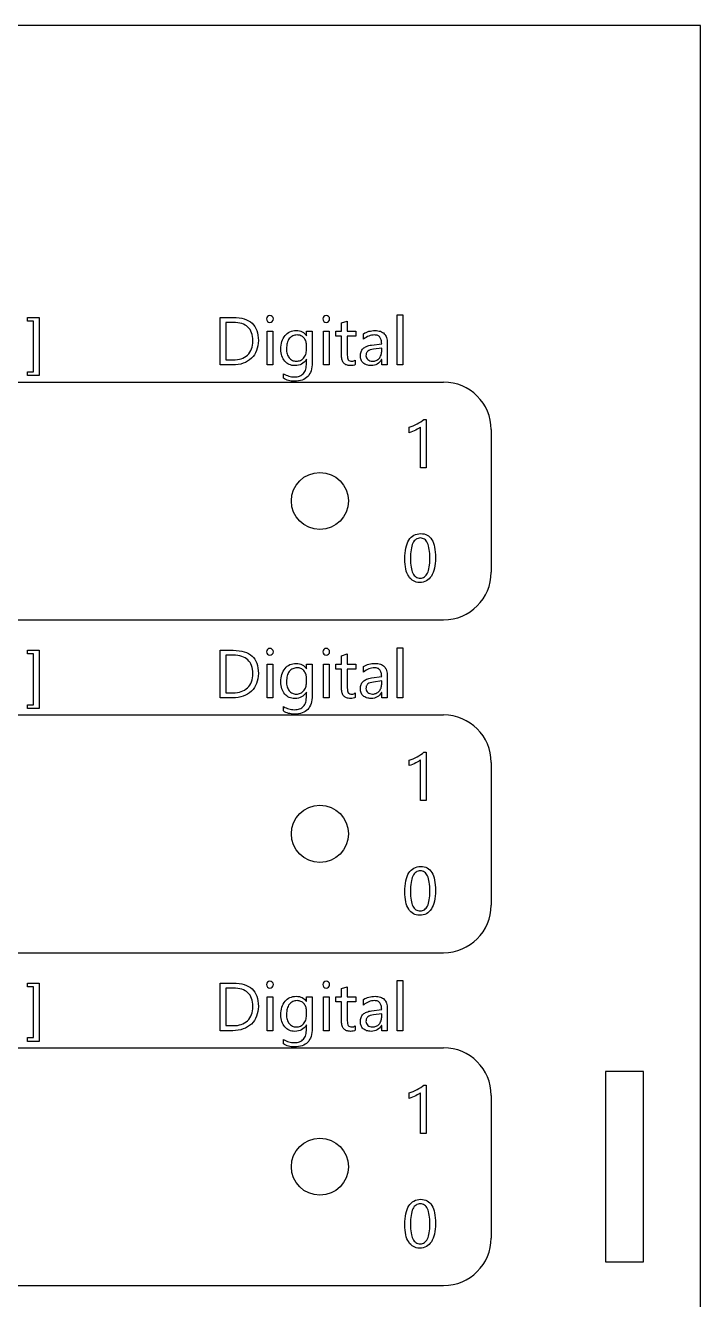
# Model space of a CAD drawing. Header units: millimetres. Extents: x 0 to 330, y 0 to 270.
# Drawn here: x 259.1 to 330, y 136 to 270 of the extents above; entities that cross this region are included whole.
import ezdxf

# ---------------------------------------------------------------- set-up
doc = ezdxf.new("R2010")
doc.units = ezdxf.units.MM

msp = doc.modelspace()

# ---------------------------------------------------------------- linework, layer by layer
at = {"color": 7, "linetype": 'Continuous', "lineweight": 25}
for p, q in [((330, 270), (0, 270)), ((330, 0), (330, 270)), ((324, 160), (320, 160)), ((320, 160), (320, 140)), ((324, 140), (324, 160)), ((320, 140), (324, 140))]:
    msp.add_line(p, q, dxfattribs=at)
at = {"color": 7, "linetype": 'Continuous'}
for p, q in [((183, 232.5), (303, 232.5)), ((308, 227.5), (308, 212.5)), ((183, 207.5), (303, 207.5)), ((183, 197.5), (303, 197.5)), ((308, 192.5), (308, 177.5)), ((183, 172.5), (303, 172.5)), ((183, 162.5), (303, 162.5)), ((308, 157.5), (308, 142.5)), ((183, 137.5), (303, 137.5))]:
    msp.add_line(p, q, dxfattribs=at)
at = {"color": 7, "linetype": 'Continuous', "flags": 128}
for points in [[(260.5, 233.18), (259.25, 233.18), (259.25, 233.18), (259.25, 233.58), (259.25, 233.58), (259.91, 233.58), (259.91, 233.58), (259.91, 238.91), (259.91, 238.91), (259.25, 238.91), (259.25, 238.91), (259.25, 239.3), (259.25, 239.3), (260.5, 239.3), (260.5, 239.3), (260.5, 233.18)], [(279.51, 234.3), (279.51, 239.3), (279.51, 239.3), (280.89, 239.3), (280.89, 239.3), (281.21, 239.29), (281.51, 239.26), (281.79, 239.21), (282.04, 239.15), (282.28, 239.06), (282.5, 238.96), (282.69, 238.83), (282.87, 238.69), (283.02, 238.53), (283.16, 238.35), (283.27, 238.15), (283.36, 237.93), (283.43, 237.69), (283.49, 237.43), (283.52, 237.16), (283.53, 236.86), (283.53, 236.86), (283.52, 236.58), (283.48, 236.31), (283.42, 236.06), (283.34, 235.82), (283.24, 235.59), (283.12, 235.38), (282.97, 235.19), (282.79, 235), (282.6, 234.84), (282.4, 234.69), (282.18, 234.57), (281.94, 234.48), (281.69, 234.4), (281.42, 234.34), (281.13, 234.31), (280.84, 234.3), (280.84, 234.3), (279.51, 234.3)], [(280.11, 238.77), (280.11, 234.83), (280.11, 234.83), (280.85, 234.83), (280.85, 234.83), (281.09, 234.83), (281.32, 234.86), (281.53, 234.9), (281.73, 234.96), (281.91, 235.03), (282.08, 235.12), (282.24, 235.23), (282.39, 235.35), (282.51, 235.49), (282.63, 235.64), (282.72, 235.81), (282.8, 235.99), (282.86, 236.19), (282.9, 236.39), (282.93, 236.61), (282.93, 236.85), (282.93, 236.85), (282.93, 237.08), (282.9, 237.3), (282.86, 237.5), (282.81, 237.69), (282.73, 237.86), (282.65, 238.02), (282.54, 238.17), (282.42, 238.29), (282.29, 238.41), (282.13, 238.5), (281.97, 238.59), (281.78, 238.65), (281.58, 238.71), (281.37, 238.74), (281.14, 238.77), (280.89, 238.77), (280.89, 238.77), (280.11, 238.77)], [(293.72, 234.34), (293.62, 234.29), (293.49, 234.26), (293.35, 234.24), (293.2, 234.23), (293.2, 234.23), (293.09, 234.24), (292.98, 234.25), (292.89, 234.27), (292.8, 234.3), (292.71, 234.33), (292.64, 234.38), (292.57, 234.43), (292.51, 234.49), (292.45, 234.56), (292.41, 234.63), (292.37, 234.72), (292.33, 234.81), (292.31, 234.91), (292.29, 235.02), (292.28, 235.13), (292.28, 235.26), (292.28, 235.26), (292.28, 237.33), (292.28, 237.33), (291.68, 237.33), (291.68, 237.33), (291.68, 237.85), (291.68, 237.85), (292.28, 237.85), (292.28, 237.85), (292.28, 238.72), (292.28, 238.72), (292.87, 238.91), (292.87, 238.91), (292.87, 237.85), (292.87, 237.85), (293.79, 237.85), (293.79, 237.85), (293.79, 237.33), (293.79, 237.33), (292.87, 237.33), (292.87, 237.33), (292.87, 235.35), (292.87, 235.35), (292.88, 235.19), (292.9, 235.05), (292.93, 234.93), (292.98, 234.84), (293.05, 234.78), (293.14, 234.73), (293.24, 234.7), (293.37, 234.69), (293.37, 234.69), (293.47, 234.7), (293.56, 234.72), (293.65, 234.76), (293.72, 234.81), (293.72, 234.81), (293.72, 234.34)], [(298.72, 234.3), (298.13, 234.3), (298.13, 234.3), (298.13, 239.56), (298.13, 239.56), (298.72, 239.56), (298.72, 239.56), (298.72, 234.3)], [(285.04, 234.3), (284.45, 234.3), (284.45, 234.3), (284.45, 237.85), (284.45, 237.85), (285.04, 237.85), (285.04, 237.85), (285.04, 234.3)], [(289.18, 234.56), (289.18, 234.32), (289.16, 234.1), (289.12, 233.89), (289.07, 233.7), (289, 233.52), (288.92, 233.36), (288.83, 233.21), (288.72, 233.08), (288.59, 232.97), (288.45, 232.87), (288.3, 232.78), (288.13, 232.71), (287.95, 232.66), (287.75, 232.62), (287.54, 232.6), (287.31, 232.59), (287.31, 232.59), (287.15, 232.59), (286.99, 232.61), (286.84, 232.64), (286.69, 232.67), (286.55, 232.72), (286.41, 232.77), (286.28, 232.84), (286.16, 232.92), (286.16, 232.92), (286.16, 233.38), (286.16, 233.38), (286.31, 233.3), (286.45, 233.24), (286.6, 233.18), (286.74, 233.13), (286.88, 233.1), (287.02, 233.07), (287.16, 233.06), (287.29, 233.05), (287.29, 233.05), (287.45, 233.06), (287.6, 233.07), (287.73, 233.1), (287.86, 233.14), (287.98, 233.19), (288.08, 233.25), (288.18, 233.33), (288.27, 233.41), (288.34, 233.51), (288.41, 233.61), (288.47, 233.73), (288.51, 233.86), (288.55, 234), (288.57, 234.16), (288.59, 234.32), (288.59, 234.49), (288.59, 234.49), (288.59, 234.9), (288.59, 234.9), (288.58, 234.9), (288.58, 234.9), (288.47, 234.74), (288.35, 234.61), (288.22, 234.49), (288.07, 234.4), (287.91, 234.33), (287.74, 234.28), (287.56, 234.24), (287.36, 234.23), (287.36, 234.23), (287.2, 234.24), (287.05, 234.26), (286.9, 234.3), (286.77, 234.35), (286.64, 234.42), (286.52, 234.5), (286.4, 234.59), (286.3, 234.7), (286.2, 234.83), (286.12, 234.96), (286.05, 235.1), (286, 235.25), (285.95, 235.42), (285.92, 235.59), (285.9, 235.77), (285.89, 235.96), (285.89, 235.96), (285.9, 236.18), (285.92, 236.39), (285.96, 236.58), (286, 236.77), (286.06, 236.94), (286.14, 237.1), (286.23, 237.25), (286.33, 237.39), (286.44, 237.51), (286.57, 237.62), (286.7, 237.71), (286.84, 237.79), (287, 237.84), (287.16, 237.89), (287.33, 237.91), (287.52, 237.92), (287.52, 237.92), (287.69, 237.91), (287.85, 237.88), (288, 237.84), (288.14, 237.78), (288.27, 237.7), (288.38, 237.6), (288.49, 237.49), (288.58, 237.36), (288.58, 237.36), (288.59, 237.36), (288.59, 237.36), (288.59, 237.85), (288.59, 237.85), (289.18, 237.85), (289.18, 237.85), (289.18, 234.56)], [(288.59, 235.91), (288.59, 236.43), (288.59, 236.43), (288.59, 236.53), (288.57, 236.63), (288.55, 236.73), (288.52, 236.82), (288.48, 236.91), (288.43, 237), (288.38, 237.08), (288.31, 237.16), (288.24, 237.23), (288.16, 237.29), (288.08, 237.34), (287.99, 237.38), (287.9, 237.42), (287.8, 237.44), (287.7, 237.45), (287.6, 237.46), (287.6, 237.46), (287.47, 237.45), (287.35, 237.43), (287.24, 237.4), (287.14, 237.36), (287.04, 237.31), (286.95, 237.24), (286.86, 237.16), (286.78, 237.07), (286.71, 236.97), (286.65, 236.86), (286.6, 236.74), (286.56, 236.61), (286.53, 236.48), (286.51, 236.33), (286.49, 236.17), (286.49, 236), (286.49, 236), (286.49, 235.86), (286.5, 235.72), (286.53, 235.59), (286.56, 235.47), (286.6, 235.35), (286.65, 235.24), (286.7, 235.14), (286.77, 235.05), (286.84, 234.97), (286.92, 234.9), (287.01, 234.83), (287.1, 234.78), (287.2, 234.75), (287.3, 234.72), (287.41, 234.7), (287.52, 234.69), (287.52, 234.69), (287.64, 234.7), (287.75, 234.72), (287.85, 234.74), (287.95, 234.78), (288.05, 234.83), (288.13, 234.89), (288.22, 234.95), (288.29, 235.03), (288.36, 235.12), (288.42, 235.22), (288.48, 235.32), (288.52, 235.42), (288.55, 235.53), (288.57, 235.65), (288.59, 235.78), (288.59, 235.91)], [(290.96, 234.3), (290.37, 234.3), (290.37, 234.3), (290.37, 237.85), (290.37, 237.85), (290.96, 237.85), (290.96, 237.85), (290.96, 234.3)], [(297.08, 234.3), (296.49, 234.3), (296.49, 234.3), (296.49, 234.86), (296.49, 234.86), (296.47, 234.86), (296.47, 234.86), (296.37, 234.71), (296.27, 234.58), (296.15, 234.48), (296.02, 234.39), (295.87, 234.32), (295.72, 234.27), (295.56, 234.24), (295.38, 234.23), (295.38, 234.23), (295.25, 234.24), (295.13, 234.25), (295.02, 234.27), (294.91, 234.3), (294.81, 234.34), (294.71, 234.39), (294.63, 234.45), (294.55, 234.51), (294.48, 234.58), (294.42, 234.66), (294.37, 234.74), (294.33, 234.83), (294.29, 234.93), (294.27, 235.03), (294.26, 235.13), (294.25, 235.25), (294.25, 235.25), (294.25, 235.37), (294.27, 235.48), (294.29, 235.59), (294.32, 235.69), (294.36, 235.78), (294.41, 235.87), (294.47, 235.95), (294.54, 236.02), (294.62, 236.09), (294.71, 236.15), (294.8, 236.21), (294.91, 236.26), (295.02, 236.3), (295.15, 236.34), (295.28, 236.37), (295.42, 236.39), (295.42, 236.39), (296.49, 236.54), (296.49, 236.54), (296.48, 236.65), (296.48, 236.75), (296.46, 236.85), (296.44, 236.94), (296.41, 237.02), (296.38, 237.1), (296.34, 237.17), (296.3, 237.23), (296.25, 237.28), (296.2, 237.33), (296.14, 237.37), (296.07, 237.4), (296, 237.43), (295.92, 237.44), (295.84, 237.45), (295.75, 237.46), (295.75, 237.46), (295.59, 237.45), (295.43, 237.43), (295.28, 237.39), (295.13, 237.34), (294.99, 237.28), (294.85, 237.2), (294.71, 237.11), (294.58, 237), (294.58, 237), (294.58, 237.59), (294.58, 237.59), (294.71, 237.67), (294.86, 237.73), (295, 237.79), (295.15, 237.84), (295.31, 237.87), (295.47, 237.9), (295.63, 237.91), (295.81, 237.92), (295.81, 237.92), (295.96, 237.91), (296.1, 237.9), (296.24, 237.87), (296.36, 237.84), (296.48, 237.79), (296.58, 237.73), (296.68, 237.67), (296.76, 237.59), (296.84, 237.5), (296.9, 237.4), (296.95, 237.3), (297, 237.18), (297.03, 237.05), (297.06, 236.91), (297.07, 236.76), (297.08, 236.6), (297.08, 236.6), (297.08, 234.3)], [(296.49, 236.08), (295.63, 235.96), (295.63, 235.96), (295.45, 235.93), (295.29, 235.89), (295.15, 235.83), (295.04, 235.77), (295, 235.73), (294.95, 235.68), (294.92, 235.63), (294.89, 235.57), (294.87, 235.51), (294.85, 235.44), (294.85, 235.36), (294.84, 235.28), (294.84, 235.28), (294.85, 235.15), (294.89, 235.04), (294.95, 234.94), (295.03, 234.86), (295.13, 234.79), (295.24, 234.74), (295.37, 234.71), (295.52, 234.69), (295.52, 234.69), (295.62, 234.7), (295.72, 234.71), (295.81, 234.74), (295.9, 234.77), (295.99, 234.81), (296.07, 234.86), (296.14, 234.92), (296.21, 234.99), (296.28, 235.06), (296.33, 235.14), (296.38, 235.23), (296.42, 235.32), (296.45, 235.41), (296.47, 235.51), (296.48, 235.62), (296.49, 235.73), (296.49, 235.73), (296.49, 236.08)], [(301.16, 223.5), (300.57, 223.5), (300.57, 223.5), (300.57, 227.77), (300.57, 227.77), (300.53, 227.74), (300.48, 227.7), (300.43, 227.66), (300.37, 227.62), (300.23, 227.54), (300.08, 227.45), (299.91, 227.37), (299.73, 227.3), (299.56, 227.23), (299.38, 227.18), (299.38, 227.18), (299.38, 227.76), (299.38, 227.76), (299.58, 227.82), (299.79, 227.9), (300, 228), (300.21, 228.1), (300.41, 228.21), (300.6, 228.33), (300.77, 228.45), (300.92, 228.57), (300.92, 228.57), (301.16, 228.57), (301.16, 228.57), (301.16, 223.5)], [(302.14, 214.02), (302.14, 213.72), (302.12, 213.44), (302.08, 213.17), (302.03, 212.92), (301.97, 212.69), (301.9, 212.48), (301.81, 212.28), (301.71, 212.11), (301.6, 211.95), (301.47, 211.82), (301.34, 211.7), (301.19, 211.6), (301.03, 211.53), (300.86, 211.48), (300.68, 211.44), (300.48, 211.43), (300.48, 211.43), (300.3, 211.44), (300.13, 211.48), (299.97, 211.53), (299.82, 211.6), (299.68, 211.69), (299.55, 211.8), (299.43, 211.93), (299.33, 212.08), (299.23, 212.24), (299.15, 212.43), (299.08, 212.63), (299.02, 212.85), (298.98, 213.09), (298.95, 213.34), (298.93, 213.61), (298.92, 213.9), (298.92, 213.9), (298.93, 214.22), (298.95, 214.51), (298.98, 214.79), (299.03, 215.05), (299.09, 215.29), (299.16, 215.51), (299.25, 215.71), (299.35, 215.89), (299.46, 216.04), (299.59, 216.18), (299.72, 216.3), (299.87, 216.39), (300.03, 216.47), (300.21, 216.52), (300.39, 216.56), (300.59, 216.57), (300.59, 216.57), (300.78, 216.56), (300.95, 216.53), (301.12, 216.48), (301.27, 216.41), (301.41, 216.32), (301.54, 216.21), (301.65, 216.08), (301.76, 215.93), (301.85, 215.76), (301.93, 215.57), (301.99, 215.36), (302.05, 215.13), (302.09, 214.89), (302.12, 214.62), (302.14, 214.33), (302.14, 214.02)], [(301.55, 213.97), (301.55, 214.22), (301.54, 214.47), (301.52, 214.69), (301.49, 214.9), (301.46, 215.09), (301.41, 215.27), (301.36, 215.43), (301.3, 215.57), (301.24, 215.7), (301.17, 215.8), (301.08, 215.9), (300.99, 215.97), (300.9, 216.03), (300.79, 216.07), (300.68, 216.1), (300.56, 216.11), (300.56, 216.11), (300.43, 216.1), (300.31, 216.07), (300.2, 216.03), (300.1, 215.97), (300.01, 215.89), (299.92, 215.8), (299.84, 215.69), (299.78, 215.56), (299.71, 215.42), (299.66, 215.25), (299.62, 215.08), (299.58, 214.88), (299.55, 214.67), (299.53, 214.44), (299.52, 214.19), (299.51, 213.93), (299.51, 213.93), (299.52, 213.68), (299.53, 213.45), (299.55, 213.24), (299.58, 213.04), (299.61, 212.85), (299.66, 212.69), (299.71, 212.54), (299.77, 212.4), (299.84, 212.28), (299.91, 212.18), (300, 212.09), (300.09, 212.02), (300.19, 211.97), (300.3, 211.93), (300.42, 211.9), (300.54, 211.89), (300.54, 211.89), (300.66, 211.9), (300.78, 211.93), (300.88, 211.97), (300.98, 212.02), (301.07, 212.1), (301.16, 212.19), (301.23, 212.29), (301.3, 212.41), (301.36, 212.55), (301.41, 212.7), (301.45, 212.87), (301.49, 213.06), (301.52, 213.26), (301.54, 213.48), (301.55, 213.71), (301.55, 213.97)], [(260.5, 198.18), (259.25, 198.18), (259.25, 198.18), (259.25, 198.58), (259.25, 198.58), (259.91, 198.58), (259.91, 198.58), (259.91, 203.91), (259.91, 203.91), (259.25, 203.91), (259.25, 203.91), (259.25, 204.3), (259.25, 204.3), (260.5, 204.3), (260.5, 204.3), (260.5, 198.18)], [(279.51, 199.3), (279.51, 204.3), (279.51, 204.3), (280.89, 204.3), (280.89, 204.3), (281.21, 204.29), (281.51, 204.26), (281.79, 204.21), (282.04, 204.15), (282.28, 204.06), (282.5, 203.96), (282.69, 203.83), (282.87, 203.69), (283.02, 203.53), (283.16, 203.35), (283.27, 203.15), (283.36, 202.93), (283.43, 202.69), (283.49, 202.43), (283.52, 202.16), (283.53, 201.86), (283.53, 201.86), (283.52, 201.58), (283.48, 201.31), (283.42, 201.06), (283.34, 200.82), (283.24, 200.59), (283.12, 200.38), (282.97, 200.19), (282.79, 200), (282.6, 199.84), (282.4, 199.69), (282.18, 199.57), (281.94, 199.48), (281.69, 199.4), (281.42, 199.34), (281.13, 199.31), (280.84, 199.3), (280.84, 199.3), (279.51, 199.3)], [(280.11, 203.77), (280.11, 199.83), (280.11, 199.83), (280.85, 199.83), (280.85, 199.83), (281.09, 199.83), (281.32, 199.86), (281.53, 199.9), (281.73, 199.96), (281.91, 200.03), (282.08, 200.12), (282.24, 200.23), (282.39, 200.35), (282.51, 200.49), (282.63, 200.64), (282.72, 200.81), (282.8, 200.99), (282.86, 201.19), (282.9, 201.39), (282.93, 201.61), (282.93, 201.85), (282.93, 201.85), (282.93, 202.08), (282.9, 202.3), (282.86, 202.5), (282.81, 202.69), (282.73, 202.86), (282.65, 203.02), (282.54, 203.17), (282.42, 203.29), (282.29, 203.41), (282.13, 203.5), (281.97, 203.59), (281.78, 203.65), (281.58, 203.71), (281.37, 203.74), (281.14, 203.77), (280.89, 203.77), (280.89, 203.77), (280.11, 203.77)], [(293.72, 199.34), (293.62, 199.29), (293.49, 199.26), (293.35, 199.24), (293.2, 199.23), (293.2, 199.23), (293.09, 199.24), (292.98, 199.25), (292.89, 199.27), (292.8, 199.3), (292.71, 199.33), (292.64, 199.38), (292.57, 199.43), (292.51, 199.49), (292.45, 199.56), (292.41, 199.63), (292.37, 199.72), (292.33, 199.81), (292.31, 199.91), (292.29, 200.02), (292.28, 200.13), (292.28, 200.26), (292.28, 200.26), (292.28, 202.33), (292.28, 202.33), (291.68, 202.33), (291.68, 202.33), (291.68, 202.85), (291.68, 202.85), (292.28, 202.85), (292.28, 202.85), (292.28, 203.72), (292.28, 203.72), (292.87, 203.91), (292.87, 203.91), (292.87, 202.85), (292.87, 202.85), (293.79, 202.85), (293.79, 202.85), (293.79, 202.33), (293.79, 202.33), (292.87, 202.33), (292.87, 202.33), (292.87, 200.35), (292.87, 200.35), (292.88, 200.19), (292.9, 200.05), (292.93, 199.93), (292.98, 199.84), (293.05, 199.78), (293.14, 199.73), (293.24, 199.7), (293.37, 199.69), (293.37, 199.69), (293.47, 199.7), (293.56, 199.72), (293.65, 199.76), (293.72, 199.81), (293.72, 199.81), (293.72, 199.34)], [(298.72, 199.3), (298.13, 199.3), (298.13, 199.3), (298.13, 204.56), (298.13, 204.56), (298.72, 204.56), (298.72, 204.56), (298.72, 199.3)], [(285.04, 199.3), (284.45, 199.3), (284.45, 199.3), (284.45, 202.85), (284.45, 202.85), (285.04, 202.85), (285.04, 202.85), (285.04, 199.3)], [(289.18, 199.56), (289.18, 199.32), (289.16, 199.1), (289.12, 198.89), (289.07, 198.7), (289, 198.52), (288.92, 198.36), (288.83, 198.21), (288.72, 198.08), (288.59, 197.97), (288.45, 197.87), (288.3, 197.78), (288.13, 197.71), (287.95, 197.66), (287.75, 197.62), (287.54, 197.6), (287.31, 197.59), (287.31, 197.59), (287.15, 197.59), (286.99, 197.61), (286.84, 197.64), (286.69, 197.67), (286.55, 197.72), (286.41, 197.77), (286.28, 197.84), (286.16, 197.92), (286.16, 197.92), (286.16, 198.38), (286.16, 198.38), (286.31, 198.3), (286.45, 198.24), (286.6, 198.18), (286.74, 198.13), (286.88, 198.1), (287.02, 198.07), (287.16, 198.06), (287.29, 198.05), (287.29, 198.05), (287.45, 198.06), (287.6, 198.07), (287.73, 198.1), (287.86, 198.14), (287.98, 198.19), (288.08, 198.25), (288.18, 198.33), (288.27, 198.41), (288.34, 198.51), (288.41, 198.61), (288.47, 198.73), (288.51, 198.86), (288.55, 199), (288.57, 199.16), (288.59, 199.32), (288.59, 199.49), (288.59, 199.49), (288.59, 199.9), (288.59, 199.9), (288.58, 199.9), (288.58, 199.9), (288.47, 199.74), (288.35, 199.61), (288.22, 199.49), (288.07, 199.4), (287.91, 199.33), (287.74, 199.28), (287.56, 199.24), (287.36, 199.23), (287.36, 199.23), (287.2, 199.24), (287.05, 199.26), (286.9, 199.3), (286.77, 199.35), (286.64, 199.42), (286.52, 199.5), (286.4, 199.59), (286.3, 199.7), (286.2, 199.83), (286.12, 199.96), (286.05, 200.1), (286, 200.25), (285.95, 200.42), (285.92, 200.59), (285.9, 200.77), (285.89, 200.96), (285.89, 200.96), (285.9, 201.18), (285.92, 201.39), (285.96, 201.58), (286, 201.77), (286.06, 201.94), (286.14, 202.1), (286.23, 202.25), (286.33, 202.39), (286.44, 202.51), (286.57, 202.62), (286.7, 202.71), (286.84, 202.79), (287, 202.84), (287.16, 202.89), (287.33, 202.91), (287.52, 202.92), (287.52, 202.92), (287.69, 202.91), (287.85, 202.88), (288, 202.84), (288.14, 202.78), (288.27, 202.7), (288.38, 202.6), (288.49, 202.49), (288.58, 202.36), (288.58, 202.36), (288.59, 202.36), (288.59, 202.36), (288.59, 202.85), (288.59, 202.85), (289.18, 202.85), (289.18, 202.85), (289.18, 199.56)], [(288.59, 200.91), (288.59, 201.43), (288.59, 201.43), (288.59, 201.53), (288.57, 201.63), (288.55, 201.73), (288.52, 201.82), (288.48, 201.91), (288.43, 202), (288.38, 202.08), (288.31, 202.16), (288.24, 202.23), (288.16, 202.29), (288.08, 202.34), (287.99, 202.38), (287.9, 202.42), (287.8, 202.44), (287.7, 202.45), (287.6, 202.46), (287.6, 202.46), (287.47, 202.45), (287.35, 202.43), (287.24, 202.4), (287.14, 202.36), (287.04, 202.31), (286.95, 202.24), (286.86, 202.16), (286.78, 202.07), (286.71, 201.97), (286.65, 201.86), (286.6, 201.74), (286.56, 201.61), (286.53, 201.48), (286.51, 201.33), (286.49, 201.17), (286.49, 201), (286.49, 201), (286.49, 200.86), (286.5, 200.72), (286.53, 200.59), (286.56, 200.47), (286.6, 200.35), (286.65, 200.24), (286.7, 200.14), (286.77, 200.05), (286.84, 199.97), (286.92, 199.9), (287.01, 199.83), (287.1, 199.78), (287.2, 199.75), (287.3, 199.72), (287.41, 199.7), (287.52, 199.69), (287.52, 199.69), (287.64, 199.7), (287.75, 199.72), (287.85, 199.74), (287.95, 199.78), (288.05, 199.83), (288.13, 199.89), (288.22, 199.95), (288.29, 200.03), (288.36, 200.12), (288.42, 200.22), (288.48, 200.32), (288.52, 200.42), (288.55, 200.53), (288.57, 200.65), (288.59, 200.78), (288.59, 200.91)], [(290.96, 199.3), (290.37, 199.3), (290.37, 199.3), (290.37, 202.85), (290.37, 202.85), (290.96, 202.85), (290.96, 202.85), (290.96, 199.3)], [(297.08, 199.3), (296.49, 199.3), (296.49, 199.3), (296.49, 199.86), (296.49, 199.86), (296.47, 199.86), (296.47, 199.86), (296.37, 199.71), (296.27, 199.58), (296.15, 199.48), (296.02, 199.39), (295.87, 199.32), (295.72, 199.27), (295.56, 199.24), (295.38, 199.23), (295.38, 199.23), (295.25, 199.24), (295.13, 199.25), (295.02, 199.27), (294.91, 199.3), (294.81, 199.34), (294.71, 199.39), (294.63, 199.45), (294.55, 199.51), (294.48, 199.58), (294.42, 199.66), (294.37, 199.74), (294.33, 199.83), (294.29, 199.93), (294.27, 200.03), (294.26, 200.13), (294.25, 200.25), (294.25, 200.25), (294.25, 200.37), (294.27, 200.48), (294.29, 200.59), (294.32, 200.69), (294.36, 200.78), (294.41, 200.87), (294.47, 200.95), (294.54, 201.02), (294.62, 201.09), (294.71, 201.15), (294.8, 201.21), (294.91, 201.26), (295.02, 201.3), (295.15, 201.34), (295.28, 201.37), (295.42, 201.39), (295.42, 201.39), (296.49, 201.54), (296.49, 201.54), (296.48, 201.65), (296.48, 201.75), (296.46, 201.85), (296.44, 201.94), (296.41, 202.02), (296.38, 202.1), (296.34, 202.17), (296.3, 202.23), (296.25, 202.28), (296.2, 202.33), (296.14, 202.37), (296.07, 202.4), (296, 202.43), (295.92, 202.44), (295.84, 202.45), (295.75, 202.46), (295.75, 202.46), (295.59, 202.45), (295.43, 202.43), (295.28, 202.39), (295.13, 202.34), (294.99, 202.28), (294.85, 202.2), (294.71, 202.11), (294.58, 202), (294.58, 202), (294.58, 202.59), (294.58, 202.59), (294.71, 202.67), (294.86, 202.73), (295, 202.79), (295.15, 202.84), (295.31, 202.87), (295.47, 202.9), (295.63, 202.91), (295.81, 202.92), (295.81, 202.92), (295.96, 202.91), (296.1, 202.9), (296.24, 202.87), (296.36, 202.84), (296.48, 202.79), (296.58, 202.73), (296.68, 202.67), (296.76, 202.59), (296.84, 202.5), (296.9, 202.4), (296.95, 202.3), (297, 202.18), (297.03, 202.05), (297.06, 201.91), (297.07, 201.76), (297.08, 201.6), (297.08, 201.6), (297.08, 199.3)], [(296.49, 201.08), (295.63, 200.96), (295.63, 200.96), (295.45, 200.93), (295.29, 200.89), (295.15, 200.83), (295.04, 200.77), (295, 200.73), (294.95, 200.68), (294.92, 200.63), (294.89, 200.57), (294.87, 200.51), (294.85, 200.44), (294.85, 200.36), (294.84, 200.28), (294.84, 200.28), (294.85, 200.15), (294.89, 200.04), (294.95, 199.94), (295.03, 199.86), (295.13, 199.79), (295.24, 199.74), (295.37, 199.71), (295.52, 199.69), (295.52, 199.69), (295.62, 199.7), (295.72, 199.71), (295.81, 199.74), (295.9, 199.77), (295.99, 199.81), (296.07, 199.86), (296.14, 199.92), (296.21, 199.99), (296.28, 200.06), (296.33, 200.14), (296.38, 200.23), (296.42, 200.32), (296.45, 200.41), (296.47, 200.51), (296.48, 200.62), (296.49, 200.73), (296.49, 200.73), (296.49, 201.08)], [(301.16, 188.5), (300.57, 188.5), (300.57, 188.5), (300.57, 192.77), (300.57, 192.77), (300.53, 192.74), (300.48, 192.7), (300.43, 192.66), (300.37, 192.62), (300.23, 192.54), (300.08, 192.45), (299.91, 192.37), (299.73, 192.3), (299.56, 192.23), (299.38, 192.18), (299.38, 192.18), (299.38, 192.76), (299.38, 192.76), (299.58, 192.82), (299.79, 192.9), (300, 193), (300.21, 193.1), (300.41, 193.21), (300.6, 193.33), (300.77, 193.45), (300.92, 193.57), (300.92, 193.57), (301.16, 193.57), (301.16, 193.57), (301.16, 188.5)], [(302.14, 179.02), (302.14, 178.72), (302.12, 178.44), (302.08, 178.17), (302.03, 177.92), (301.97, 177.69), (301.9, 177.48), (301.81, 177.28), (301.71, 177.11), (301.6, 176.95), (301.47, 176.82), (301.34, 176.7), (301.19, 176.6), (301.03, 176.53), (300.86, 176.48), (300.68, 176.44), (300.48, 176.43), (300.48, 176.43), (300.3, 176.44), (300.13, 176.48), (299.97, 176.53), (299.82, 176.6), (299.68, 176.69), (299.55, 176.8), (299.43, 176.93), (299.33, 177.08), (299.23, 177.24), (299.15, 177.43), (299.08, 177.63), (299.02, 177.85), (298.98, 178.09), (298.95, 178.34), (298.93, 178.61), (298.92, 178.9), (298.92, 178.9), (298.93, 179.22), (298.95, 179.51), (298.98, 179.79), (299.03, 180.05), (299.09, 180.29), (299.16, 180.51), (299.25, 180.71), (299.35, 180.89), (299.46, 181.04), (299.59, 181.18), (299.72, 181.3), (299.87, 181.39), (300.03, 181.47), (300.21, 181.52), (300.39, 181.56), (300.59, 181.57), (300.59, 181.57), (300.78, 181.56), (300.95, 181.53), (301.12, 181.48), (301.27, 181.41), (301.41, 181.32), (301.54, 181.21), (301.65, 181.08), (301.76, 180.93), (301.85, 180.76), (301.93, 180.57), (301.99, 180.36), (302.05, 180.13), (302.09, 179.89), (302.12, 179.62), (302.14, 179.33), (302.14, 179.02)], [(301.55, 178.97), (301.55, 179.22), (301.54, 179.47), (301.52, 179.69), (301.49, 179.9), (301.46, 180.09), (301.41, 180.27), (301.36, 180.43), (301.3, 180.57), (301.24, 180.7), (301.17, 180.8), (301.08, 180.9), (300.99, 180.97), (300.9, 181.03), (300.79, 181.07), (300.68, 181.1), (300.56, 181.11), (300.56, 181.11), (300.43, 181.1), (300.31, 181.07), (300.2, 181.03), (300.1, 180.97), (300.01, 180.89), (299.92, 180.8), (299.84, 180.69), (299.78, 180.56), (299.71, 180.42), (299.66, 180.25), (299.62, 180.08), (299.58, 179.88), (299.55, 179.67), (299.53, 179.44), (299.52, 179.19), (299.51, 178.93), (299.51, 178.93), (299.52, 178.68), (299.53, 178.45), (299.55, 178.24), (299.58, 178.04), (299.61, 177.85), (299.66, 177.69), (299.71, 177.54), (299.77, 177.4), (299.84, 177.28), (299.91, 177.18), (300, 177.09), (300.09, 177.02), (300.19, 176.97), (300.3, 176.93), (300.42, 176.9), (300.54, 176.89), (300.54, 176.89), (300.66, 176.9), (300.78, 176.93), (300.88, 176.97), (300.98, 177.02), (301.07, 177.1), (301.16, 177.19), (301.23, 177.29), (301.3, 177.41), (301.36, 177.55), (301.41, 177.7), (301.45, 177.87), (301.49, 178.06), (301.52, 178.26), (301.54, 178.48), (301.55, 178.71), (301.55, 178.97)], [(260.5, 163.18), (259.25, 163.18), (259.25, 163.18), (259.25, 163.58), (259.25, 163.58), (259.91, 163.58), (259.91, 163.58), (259.91, 168.91), (259.91, 168.91), (259.25, 168.91), (259.25, 168.91), (259.25, 169.3), (259.25, 169.3), (260.5, 169.3), (260.5, 169.3), (260.5, 163.18)], [(279.51, 164.3), (279.51, 169.3), (279.51, 169.3), (280.89, 169.3), (280.89, 169.3), (281.21, 169.29), (281.51, 169.26), (281.79, 169.21), (282.04, 169.15), (282.28, 169.06), (282.5, 168.96), (282.69, 168.83), (282.87, 168.69), (283.02, 168.53), (283.16, 168.35), (283.27, 168.15), (283.36, 167.93), (283.43, 167.69), (283.49, 167.43), (283.52, 167.16), (283.53, 166.86), (283.53, 166.86), (283.52, 166.58), (283.48, 166.31), (283.42, 166.06), (283.34, 165.82), (283.24, 165.59), (283.12, 165.38), (282.97, 165.19), (282.79, 165), (282.6, 164.84), (282.4, 164.69), (282.18, 164.57), (281.94, 164.48), (281.69, 164.4), (281.42, 164.34), (281.13, 164.31), (280.84, 164.3), (280.84, 164.3), (279.51, 164.3)], [(293.72, 164.34), (293.62, 164.29), (293.49, 164.26), (293.35, 164.24), (293.2, 164.23), (293.2, 164.23), (293.09, 164.24), (292.98, 164.25), (292.89, 164.27), (292.8, 164.3), (292.71, 164.33), (292.64, 164.38), (292.57, 164.43), (292.51, 164.49), (292.45, 164.56), (292.41, 164.63), (292.37, 164.72), (292.33, 164.81), (292.31, 164.91), (292.29, 165.02), (292.28, 165.13), (292.28, 165.26), (292.28, 165.26), (292.28, 167.33), (292.28, 167.33), (291.68, 167.33), (291.68, 167.33), (291.68, 167.85), (291.68, 167.85), (292.28, 167.85), (292.28, 167.85), (292.28, 168.72), (292.28, 168.72), (292.87, 168.91), (292.87, 168.91), (292.87, 167.85), (292.87, 167.85), (293.79, 167.85), (293.79, 167.85), (293.79, 167.33), (293.79, 167.33), (292.87, 167.33), (292.87, 167.33), (292.87, 165.35), (292.87, 165.35), (292.88, 165.19), (292.9, 165.05), (292.93, 164.93), (292.98, 164.84), (293.05, 164.78), (293.14, 164.73), (293.24, 164.7), (293.37, 164.69), (293.37, 164.69), (293.47, 164.7), (293.56, 164.72), (293.65, 164.76), (293.72, 164.81), (293.72, 164.81), (293.72, 164.34)], [(298.72, 164.3), (298.13, 164.3), (298.13, 164.3), (298.13, 169.56), (298.13, 169.56), (298.72, 169.56), (298.72, 169.56), (298.72, 164.3)], [(280.11, 168.77), (280.11, 164.83), (280.11, 164.83), (280.85, 164.83), (280.85, 164.83), (281.09, 164.83), (281.32, 164.86), (281.53, 164.9), (281.73, 164.96), (281.91, 165.03), (282.08, 165.12), (282.24, 165.23), (282.39, 165.35), (282.51, 165.49), (282.63, 165.64), (282.72, 165.81), (282.8, 165.99), (282.86, 166.19), (282.9, 166.39), (282.93, 166.61), (282.93, 166.85), (282.93, 166.85), (282.93, 167.08), (282.9, 167.3), (282.86, 167.5), (282.81, 167.69), (282.73, 167.86), (282.65, 168.02), (282.54, 168.17), (282.42, 168.29), (282.29, 168.41), (282.13, 168.5), (281.97, 168.59), (281.78, 168.65), (281.58, 168.71), (281.37, 168.74), (281.14, 168.77), (280.89, 168.77), (280.89, 168.77), (280.11, 168.77)], [(285.04, 164.3), (284.45, 164.3), (284.45, 164.3), (284.45, 167.85), (284.45, 167.85), (285.04, 167.85), (285.04, 167.85), (285.04, 164.3)], [(289.18, 164.56), (289.18, 164.32), (289.16, 164.1), (289.12, 163.89), (289.07, 163.7), (289, 163.52), (288.92, 163.36), (288.83, 163.21), (288.72, 163.08), (288.59, 162.97), (288.45, 162.87), (288.3, 162.78), (288.13, 162.71), (287.95, 162.66), (287.75, 162.62), (287.54, 162.6), (287.31, 162.59), (287.31, 162.59), (287.15, 162.59), (286.99, 162.61), (286.84, 162.64), (286.69, 162.67), (286.55, 162.72), (286.41, 162.77), (286.28, 162.84), (286.16, 162.92), (286.16, 162.92), (286.16, 163.38), (286.16, 163.38), (286.31, 163.3), (286.45, 163.24), (286.6, 163.18), (286.74, 163.13), (286.88, 163.1), (287.02, 163.07), (287.16, 163.06), (287.29, 163.05), (287.29, 163.05), (287.45, 163.06), (287.6, 163.07), (287.73, 163.1), (287.86, 163.14), (287.98, 163.19), (288.08, 163.25), (288.18, 163.33), (288.27, 163.41), (288.34, 163.51), (288.41, 163.61), (288.47, 163.73), (288.51, 163.86), (288.55, 164), (288.57, 164.16), (288.59, 164.32), (288.59, 164.49), (288.59, 164.49), (288.59, 164.9), (288.59, 164.9), (288.58, 164.9), (288.58, 164.9), (288.47, 164.74), (288.35, 164.61), (288.22, 164.49), (288.07, 164.4), (287.91, 164.33), (287.74, 164.28), (287.56, 164.24), (287.36, 164.23), (287.36, 164.23), (287.2, 164.24), (287.05, 164.26), (286.9, 164.3), (286.77, 164.35), (286.64, 164.42), (286.52, 164.5), (286.4, 164.59), (286.3, 164.7), (286.2, 164.83), (286.12, 164.96), (286.05, 165.1), (286, 165.25), (285.95, 165.42), (285.92, 165.59), (285.9, 165.77), (285.89, 165.96), (285.89, 165.96), (285.9, 166.18), (285.92, 166.39), (285.96, 166.58), (286, 166.77), (286.06, 166.94), (286.14, 167.1), (286.23, 167.25), (286.33, 167.39), (286.44, 167.51), (286.57, 167.62), (286.7, 167.71), (286.84, 167.79), (287, 167.84), (287.16, 167.89), (287.33, 167.91), (287.52, 167.92), (287.52, 167.92), (287.69, 167.91), (287.85, 167.88), (288, 167.84), (288.14, 167.78), (288.27, 167.7), (288.38, 167.6), (288.49, 167.49), (288.58, 167.36), (288.58, 167.36), (288.59, 167.36), (288.59, 167.36), (288.59, 167.85), (288.59, 167.85), (289.18, 167.85), (289.18, 167.85), (289.18, 164.56)], [(290.96, 164.3), (290.37, 164.3), (290.37, 164.3), (290.37, 167.85), (290.37, 167.85), (290.96, 167.85), (290.96, 167.85), (290.96, 164.3)], [(297.08, 164.3), (296.49, 164.3), (296.49, 164.3), (296.49, 164.86), (296.49, 164.86), (296.47, 164.86), (296.47, 164.86), (296.37, 164.71), (296.27, 164.58), (296.15, 164.48), (296.02, 164.39), (295.87, 164.32), (295.72, 164.27), (295.56, 164.24), (295.38, 164.23), (295.38, 164.23), (295.25, 164.24), (295.13, 164.25), (295.02, 164.27), (294.91, 164.3), (294.81, 164.34), (294.71, 164.39), (294.63, 164.45), (294.55, 164.51), (294.48, 164.58), (294.42, 164.66), (294.37, 164.74), (294.33, 164.83), (294.29, 164.93), (294.27, 165.03), (294.26, 165.13), (294.25, 165.25), (294.25, 165.25), (294.25, 165.37), (294.27, 165.48), (294.29, 165.59), (294.32, 165.69), (294.36, 165.78), (294.41, 165.87), (294.47, 165.95), (294.54, 166.02), (294.62, 166.09), (294.71, 166.15), (294.8, 166.21), (294.91, 166.26), (295.02, 166.3), (295.15, 166.34), (295.28, 166.37), (295.42, 166.39), (295.42, 166.39), (296.49, 166.54), (296.49, 166.54), (296.48, 166.65), (296.48, 166.75), (296.46, 166.85), (296.44, 166.94), (296.41, 167.02), (296.38, 167.1), (296.34, 167.17), (296.3, 167.23), (296.25, 167.28), (296.2, 167.33), (296.14, 167.37), (296.07, 167.4), (296, 167.43), (295.92, 167.44), (295.84, 167.45), (295.75, 167.46), (295.75, 167.46), (295.59, 167.45), (295.43, 167.43), (295.28, 167.39), (295.13, 167.34), (294.99, 167.28), (294.85, 167.2), (294.71, 167.11), (294.58, 167), (294.58, 167), (294.58, 167.59), (294.58, 167.59), (294.71, 167.67), (294.86, 167.73), (295, 167.79), (295.15, 167.84), (295.31, 167.87), (295.47, 167.9), (295.63, 167.91), (295.81, 167.92), (295.81, 167.92), (295.96, 167.91), (296.1, 167.9), (296.24, 167.87), (296.36, 167.84), (296.48, 167.79), (296.58, 167.73), (296.68, 167.67), (296.76, 167.59), (296.84, 167.5), (296.9, 167.4), (296.95, 167.3), (297, 167.18), (297.03, 167.05), (297.06, 166.91), (297.07, 166.76), (297.08, 166.6), (297.08, 166.6), (297.08, 164.3)], [(288.59, 165.91), (288.59, 166.43), (288.59, 166.43), (288.59, 166.53), (288.57, 166.63), (288.55, 166.73), (288.52, 166.82), (288.48, 166.91), (288.43, 167), (288.38, 167.08), (288.31, 167.16), (288.24, 167.23), (288.16, 167.29), (288.08, 167.34), (287.99, 167.38), (287.9, 167.42), (287.8, 167.44), (287.7, 167.45), (287.6, 167.46), (287.6, 167.46), (287.47, 167.45), (287.35, 167.43), (287.24, 167.4), (287.14, 167.36), (287.04, 167.31), (286.95, 167.24), (286.86, 167.16), (286.78, 167.07), (286.71, 166.97), (286.65, 166.86), (286.6, 166.74), (286.56, 166.61), (286.53, 166.48), (286.51, 166.33), (286.49, 166.17), (286.49, 166), (286.49, 166), (286.49, 165.86), (286.5, 165.72), (286.53, 165.59), (286.56, 165.47), (286.6, 165.35), (286.65, 165.24), (286.7, 165.14), (286.77, 165.05), (286.84, 164.97), (286.92, 164.9), (287.01, 164.83), (287.1, 164.78), (287.2, 164.75), (287.3, 164.72), (287.41, 164.7), (287.52, 164.69), (287.52, 164.69), (287.64, 164.7), (287.75, 164.72), (287.85, 164.74), (287.95, 164.78), (288.05, 164.83), (288.13, 164.89), (288.22, 164.95), (288.29, 165.03), (288.36, 165.12), (288.42, 165.22), (288.48, 165.32), (288.52, 165.42), (288.55, 165.53), (288.57, 165.65), (288.59, 165.78), (288.59, 165.91)], [(296.49, 166.08), (295.63, 165.96), (295.63, 165.96), (295.45, 165.93), (295.29, 165.89), (295.15, 165.83), (295.04, 165.77), (295, 165.73), (294.95, 165.68), (294.92, 165.63), (294.89, 165.57), (294.87, 165.51), (294.85, 165.44), (294.85, 165.36), (294.84, 165.28), (294.84, 165.28), (294.85, 165.15), (294.89, 165.04), (294.95, 164.94), (295.03, 164.86), (295.13, 164.79), (295.24, 164.74), (295.37, 164.71), (295.52, 164.69), (295.52, 164.69), (295.62, 164.7), (295.72, 164.71), (295.81, 164.74), (295.9, 164.77), (295.99, 164.81), (296.07, 164.86), (296.14, 164.92), (296.21, 164.99), (296.28, 165.06), (296.33, 165.14), (296.38, 165.23), (296.42, 165.32), (296.45, 165.41), (296.47, 165.51), (296.48, 165.62), (296.49, 165.73), (296.49, 165.73), (296.49, 166.08)], [(301.16, 153.5), (300.57, 153.5), (300.57, 153.5), (300.57, 157.77), (300.57, 157.77), (300.53, 157.74), (300.48, 157.7), (300.43, 157.66), (300.37, 157.62), (300.23, 157.54), (300.08, 157.45), (299.91, 157.37), (299.73, 157.3), (299.56, 157.23), (299.38, 157.18), (299.38, 157.18), (299.38, 157.76), (299.38, 157.76), (299.58, 157.82), (299.79, 157.9), (300, 158), (300.21, 158.1), (300.41, 158.21), (300.6, 158.33), (300.77, 158.45), (300.92, 158.57), (300.92, 158.57), (301.16, 158.57), (301.16, 158.57), (301.16, 153.5)], [(302.14, 144.02), (302.14, 143.72), (302.12, 143.44), (302.08, 143.17), (302.03, 142.92), (301.97, 142.69), (301.9, 142.48), (301.81, 142.28), (301.71, 142.11), (301.6, 141.95), (301.47, 141.82), (301.34, 141.7), (301.19, 141.6), (301.03, 141.53), (300.86, 141.48), (300.68, 141.44), (300.48, 141.43), (300.48, 141.43), (300.3, 141.44), (300.13, 141.48), (299.97, 141.53), (299.82, 141.6), (299.68, 141.69), (299.55, 141.8), (299.43, 141.93), (299.33, 142.08), (299.23, 142.24), (299.15, 142.43), (299.08, 142.63), (299.02, 142.85), (298.98, 143.09), (298.95, 143.34), (298.93, 143.61), (298.92, 143.9), (298.92, 143.9), (298.93, 144.22), (298.95, 144.51), (298.98, 144.79), (299.03, 145.05), (299.09, 145.29), (299.16, 145.51), (299.25, 145.71), (299.35, 145.89), (299.46, 146.04), (299.59, 146.18), (299.72, 146.3), (299.87, 146.39), (300.03, 146.47), (300.21, 146.52), (300.39, 146.56), (300.59, 146.57), (300.59, 146.57), (300.78, 146.56), (300.95, 146.53), (301.12, 146.48), (301.27, 146.41), (301.41, 146.32), (301.54, 146.21), (301.65, 146.08), (301.76, 145.93), (301.85, 145.76), (301.93, 145.57), (301.99, 145.36), (302.05, 145.13), (302.09, 144.89), (302.12, 144.62), (302.14, 144.33), (302.14, 144.02)], [(301.55, 143.97), (301.55, 144.22), (301.54, 144.47), (301.52, 144.69), (301.49, 144.9), (301.46, 145.09), (301.41, 145.27), (301.36, 145.43), (301.3, 145.57), (301.24, 145.7), (301.17, 145.8), (301.08, 145.9), (300.99, 145.97), (300.9, 146.03), (300.79, 146.07), (300.68, 146.1), (300.56, 146.11), (300.56, 146.11), (300.43, 146.1), (300.31, 146.07), (300.2, 146.03), (300.1, 145.97), (300.01, 145.89), (299.92, 145.8), (299.84, 145.69), (299.78, 145.56), (299.71, 145.42), (299.66, 145.25), (299.62, 145.08), (299.58, 144.88), (299.55, 144.67), (299.53, 144.44), (299.52, 144.19), (299.51, 143.93), (299.51, 143.93), (299.52, 143.68), (299.53, 143.45), (299.55, 143.24), (299.58, 143.04), (299.61, 142.85), (299.66, 142.69), (299.71, 142.54), (299.77, 142.4), (299.84, 142.28), (299.91, 142.18), (300, 142.09), (300.09, 142.02), (300.19, 141.97), (300.3, 141.93), (300.42, 141.9), (300.54, 141.89), (300.54, 141.89), (300.66, 141.9), (300.78, 141.93), (300.88, 141.97), (300.98, 142.02), (301.07, 142.1), (301.16, 142.19), (301.23, 142.29), (301.3, 142.41), (301.36, 142.55), (301.41, 142.7), (301.45, 142.87), (301.49, 143.06), (301.52, 143.26), (301.54, 143.48), (301.55, 143.71), (301.55, 143.97)]]:
    msp.add_lwpolyline(points, dxfattribs=at)
at = {"color": 7, "linetype": 'Continuous', "lineweight": 25}
for centre in [(290, 220), (290, 185), (290, 150)]:
    msp.add_circle(centre, 3, dxfattribs=at)
at = {"color": 7, "linetype": 'Continuous'}
for centre, radius, start, end in [((284.74, 239.14), 0.362, 270.0101, 269.9899), ((290.66, 239.14), 0.362, 270.0043, 269.9957), ((303, 227.5), 5, 0, 90), ((303, 212.5), 5, 270, 0), ((284.74, 204.14), 0.362, 270.0101, 269.9899), ((290.66, 204.14), 0.362, 270.0043, 269.9957), ((303, 192.5), 5, 0, 90), ((303, 177.5), 5, 270, 0), ((284.74, 169.14), 0.362, 270.0101, 269.9899), ((290.66, 169.14), 0.362, 270.0043, 269.9957), ((303, 157.5), 5, 0, 90), ((303, 142.5), 5, 270, 0)]:
    msp.add_arc(centre, radius, start, end, dxfattribs=at)

doc.saveas('drawing.dxf')
